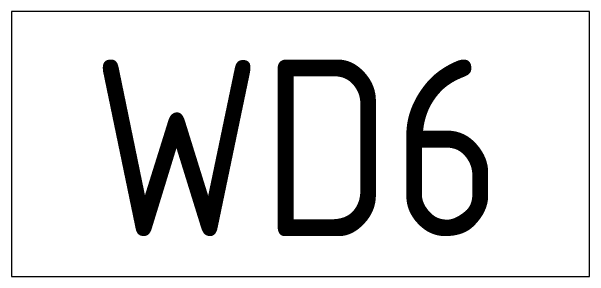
# Model space of a CAD drawing. Header units: millimetres. Extents: x -213547 to 415037, y -3642 to 106956.
# Drawn here: x 15883 to 16536, y 27829 to 28129 of the extents above; entities that cross this region are included whole.
import ezdxf

# ---------------------------------------------------------------- set-up
doc = ezdxf.new("R2010")
doc.units = ezdxf.units.MM
doc.layers.add('10)FK4', color=3, linetype='Continuous', lineweight=50)
doc.layers.add('A-WALL-IDEN', color=7, linetype='Continuous', lineweight=9)
doc.styles.add('GOST Common_1', font='', dxfattribs={"width": 0.9, "height": 250})
doc.styles.get('GOST Common_1').set_extended_font_data('GOST Common')

# ---------------------------------------------------------------- blocks, each defined once
blk = doc.blocks.new('М_стена2 - Типоразмер-30678229-План монтажа стен и перегородок 1 этажа в осях 1-12')
at = {"layer": 'A-WALL-IDEN'}
for p, q in [((3.2578, 1.5234), (-3.2734, 1.5234)), ((-3.2734, 1.5234), (-3.2734, -1.4766)), ((3.2578, -1.4766), (3.2578, 1.5234)), ((-3.2734, -1.4766), (3.2578, -1.4766))]:
    blk.add_line(p, q, dxfattribs=at)

msp = doc.modelspace()

# ---------------------------------------------------------------- block references
at = {"layer": '10)FK4', "color": 18, "true_color": 0x000000, "xscale": 99.99999999999993, "yscale": 99.99999999999993, "zscale": 99.99999999999993}
msp.add_blockref('М_стена2 - Типоразмер-30678229-План монтажа стен и перегородок 1 этажа в осях 1-12', (16210.31, 27976.49), dxfattribs=at)

# ---------------------------------------------------------------- texts
at = {"layer": '10)FK4', "color": 18, "lineweight": 25, "true_color": 0x000000, "insert": (15973.82, 28074.51), "char_height": 200, "width": 584.4302, "attachment_point": 1, "style": 'GOST Common_1'}
msp.add_mtext('WD6', dxfattribs=at)

doc.saveas('drawing.dxf')
